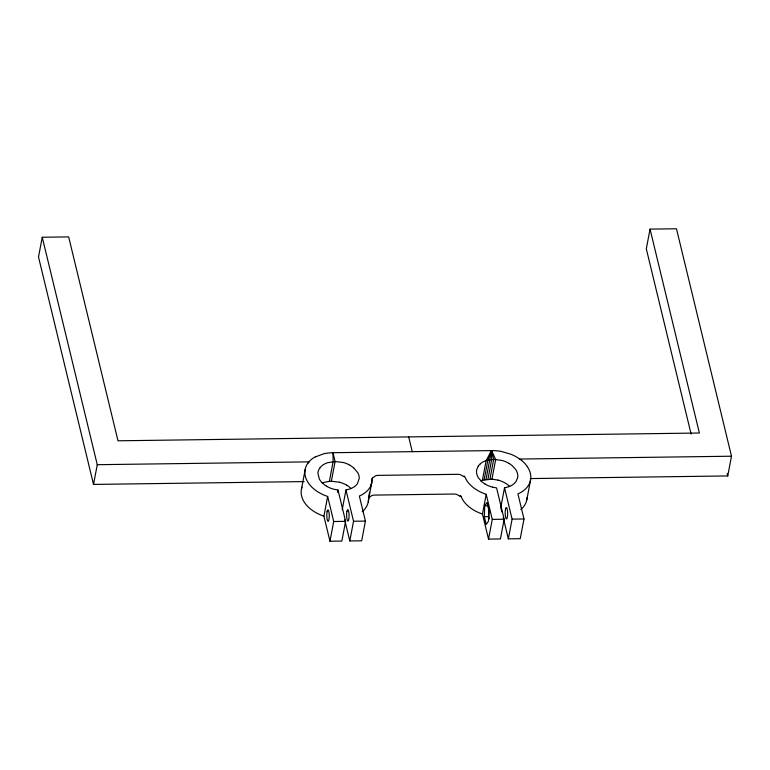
<?xml version="1.0" encoding="UTF-8"?>
<svg xmlns="http://www.w3.org/2000/svg" width="770" height="770" viewBox="0 0 770 770"><rect width="100%" height="100%" fill="white"/><g stroke="black" fill="none" stroke-linecap="round" stroke-linejoin="round"><path stroke-width="1.16" d="M484.301 516.718L484.715 505.746L486.996 502.512L488.873 510.26L488.459 521.232L486.178 524.466L484.301 516.718L488.786 516.66L489.325 518.874M488.786 516.66L489.075 508.98M362.295 511.675A33.88 22.725 10.7 0 0 368.253 501.905L368.753 497.632M368.253 501.905L372.497 477.92M530.309 478.574L727.756 475.937L731.5 456.215L676.474 228.777L650.053 229.123L699.372 433.019L117.993 440.796L68.665 236.9L42.244 237.256L38.5 256.968L93.526 484.417L304.14 481.597M93.526 484.417L97.27 464.695L42.244 237.256M326.586 486.236A20.809 13.956 10.7 0 0 333.939 489.268L338.02 490.028L345.595 521.348L341.851 541.069L329.964 541.223L323.91 516.169L321.042 515.111A33.89 22.734 10.7 0 1 304.679 502.752A33.832 22.696 10.7 0 1 301.619 496.044A33.832 22.696 10.7 0 1 301.426 489.297L305.17 469.584M322.178 483.06A20.809 13.956 10.7 0 1 323.833 482.434L329.387 481.327L333.121 461.615L332.977 452.712L491.53 450.594A34.188 22.936 10.7 0 1 501.414 451.461L510.934 454.252A33.803 22.677 10.7 0 1 519.259 458.728L521.646 460.527M323.91 516.169L327.645 496.448L324.786 495.399A33.89 22.734 10.7 0 1 307.817 463.251M329.387 481.327L331.36 481.231L335.104 461.519L332.977 452.712A34.188 22.936 10.7 0 0 323.573 453.838L315.469 456.87M337.578 492.348L338.02 490.028M329.964 541.223L333.708 521.511L327.645 496.448M342.217 509.644L345.961 489.922L349.58 489.056A20.809 13.956 10.7 0 0 354.181 486.823A20.934 14.043 10.7 0 0 357.434 483.647L359.224 478.42A21.079 14.139 10.7 0 0 357.867 472.819L353.574 467.679M371.997 482.184A33.88 22.725 10.7 0 1 361.698 494.908L359.359 496.024L365.423 521.088L361.679 540.8L349.792 540.963L353.536 521.242L345.961 489.922M368.464 498.113L369.561 492.309M370.659 486.515L371.101 484.195M371.544 481.876L372.199 478.401M482.395 480.307L486.139 460.595L491.53 450.594L495.678 459.44L491.934 479.152L482.395 480.307A20.809 13.966 10.7 0 0 480.74 480.942M484.157 479.806L487.901 460.094L491.53 450.594L493.666 459.392L489.922 479.113M486.014 479.441L491.53 450.594L491.683 459.488L487.939 479.209M492.559 487.141L496.583 487.911L504.157 519.23L500.413 538.952L488.526 539.106L482.463 514.042L486.207 494.33L483.348 493.272A33.89 22.734 10.7 0 1 466.976 480.913L464.945 477.159L460.354 474.676A8.027 5.39 10.7 0 0 457.986 474.31L377.743 475.379A8.027 5.39 10.7 0 0 375.567 475.812L372.199 478.286M488.526 539.106L492.271 519.384L486.207 494.33M517.623 477.679L515.996 481.519A20.925 14.043 10.7 0 1 513.985 483.733A20.809 13.956 10.7 0 1 508.142 486.938L504.523 487.805L500.779 507.526L501.857 511.973M527.296 466.63A33.803 22.677 10.7 0 1 530.357 473.329A33.88 22.725 10.7 0 1 520.26 492.781L517.921 493.907L523.985 518.961L520.241 538.682L508.354 538.846L512.098 519.124L504.523 487.805M526.805 499.788L530.549 480.066M650.053 229.123L646.309 248.845L691.123 434.097M319.723 468.131L318.992 469.353A21.165 14.197 10.7 0 0 317.933 473.319L319.29 478.95A21.165 14.197 10.7 0 0 322.264 482.896L323.592 484.099A20.934 14.043 10.7 0 0 326.644 486.236M478.286 466.004L476.649 469.854A21.319 14.303 10.7 0 0 478.671 478.199L482.145 481.972A20.925 14.043 10.7 0 0 485.206 484.118M368.455 497.998L371.833 495.534A8.027 5.39 10.7 0 1 373.999 495.1L454.242 494.032A8.027 5.39 10.7 0 1 456.61 494.398L461.201 496.871L463.242 500.635A33.89 22.734 10.7 0 0 479.604 512.993L482.463 514.042M307.846 463.376L309.347 461.528M97.27 464.695L309.078 461.865M519.692 459.045L731.5 456.215M484.715 505.746L488.084 505.707M333.708 521.511L345.595 521.348M353.536 521.242L365.423 521.088M492.271 519.384L504.157 519.23M512.098 519.124L523.985 518.961M331.36 481.231L339.416 482.222M491.934 479.152L497.978 480.105M343.16 462.51L335.104 461.519L327.577 462.712A20.809 13.956 10.7 0 0 321.735 465.917A20.934 14.043 10.7 0 0 319.752 468.237M509.711 486.467L508.393 485.273A20.925 14.043 10.7 0 0 503.619 482.203A20.809 13.966 10.7 0 0 498.036 480.105M351.149 488.584L349.83 487.391A20.925 14.043 10.7 0 0 346.769 485.244M727.198 473.598L727.756 475.937M503.205 517.536L508.354 538.846M408.687 436.908L412.258 451.653M344.642 519.654L349.792 540.963M348.829 464.714A20.934 14.043 10.7 0 1 353.603 467.785M343.218 462.5A20.809 13.956 10.7 0 1 348.868 464.599M339.483 482.222A20.809 13.956 10.7 0 1 346.837 485.244M309.309 461.403A33.89 22.734 10.7 0 1 315.45 456.726M509.076 463.415A20.809 13.966 10.7 0 0 501.713 460.383L493.666 459.392L486.139 460.595A20.809 13.966 10.7 0 0 480.288 463.8M521.617 460.402A33.88 22.725 10.7 0 1 527.267 466.495M492.492 487.141A20.809 13.956 10.7 0 1 485.139 484.118M509.095 463.521A20.925 14.043 10.7 0 1 512.156 465.667L515.611 469.334A21.319 14.303 10.7 0 1 517.642 477.727M527.075 497.535A33.88 22.725 10.7 0 1 520.847 509.557M301.426 489.297A33.87 22.725 10.7 0 1 302.004 487.141M478.314 466.119A20.925 14.043 10.7 0 1 480.316 463.906M327.086 511.713L326.894 513.186A5.688 1.222 89.2 0 0 326.99 518.345L327.568 520.751A5.688 1.222 89.2 0 0 328.684 520.597L329.165 518.037A5.688 1.222 89.2 0 0 329.069 512.868L328.482 510.462A5.688 1.222 89.2 0 0 327.375 510.625L327.086 511.713M346.914 511.453L346.712 512.926A5.688 1.222 89.2 0 0 346.818 518.085L347.395 520.491A5.688 1.222 89.2 0 0 348.502 520.327L348.993 517.767A5.688 1.222 89.2 0 0 348.897 512.608L348.31 510.202A5.688 1.222 89.2 0 0 347.203 510.366L346.914 511.453M505.476 509.336L505.274 510.799A5.688 1.222 89.2 0 0 505.38 515.967L505.957 518.374A5.688 1.222 89.2 0 0 507.064 518.21L507.555 515.65A5.688 1.222 89.2 0 0 507.449 510.491L506.872 508.084A5.688 1.222 89.2 0 0 505.765 508.238L505.476 509.336M464.618 476.418L463.858 476.255L464.637 476.476M460.874 496.14L460.114 495.976L460.893 496.198"/></g></svg>
